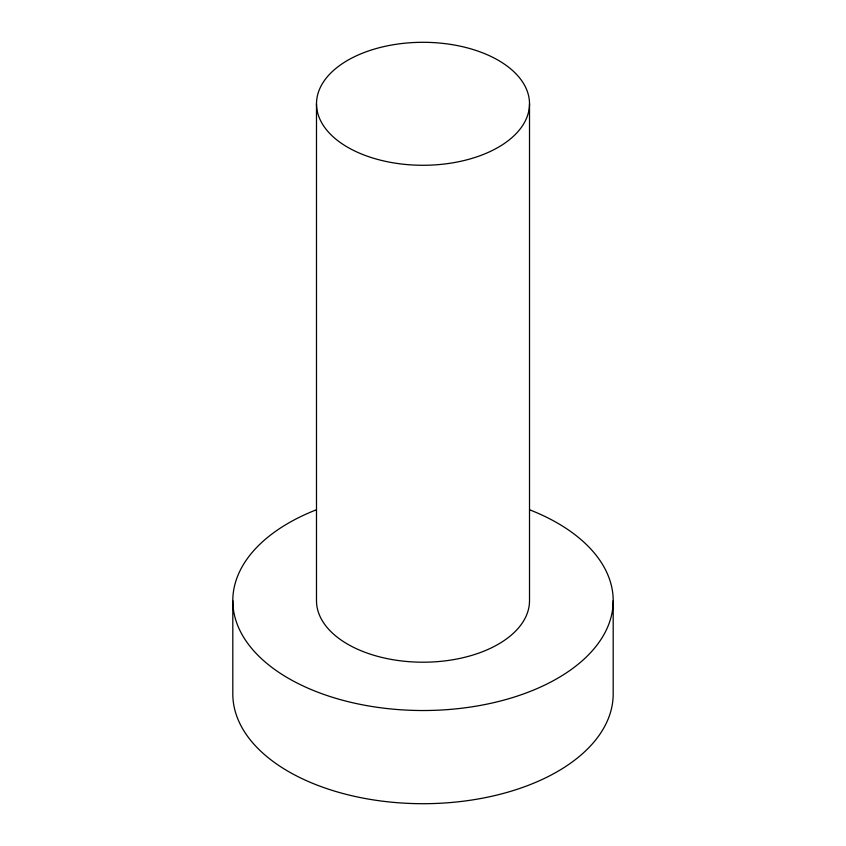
<?xml version="1.0" encoding="UTF-8"?>
<svg xmlns="http://www.w3.org/2000/svg" width="846" height="846" viewBox="0 0 846 846"><rect width="100%" height="100%" fill="white"/><g stroke="black" fill="none" stroke-linecap="round" stroke-linejoin="round"><path stroke-width="1.27" d="M613.191 600.723L613.191 693.9A190.191 109.8 0 0 1 423 803.7A190.191 109.8 0 0 1 232.809 693.9L232.809 600.723M529.511 103.794A106.511 61.494 0 0 1 369.744 157.039A106.511 61.494 0 0 1 369.744 50.538A106.511 61.494 0 0 1 529.511 103.794L529.511 600.723A106.511 61.494 0 0 1 423 662.207A106.511 61.494 0 0 1 316.489 600.723L316.489 103.794M529.564 509.768A190.191 109.8 0 0 1 565.752 673.279A190.191 109.8 0 0 1 280.248 673.279A190.191 109.8 0 0 1 316.436 509.768"/></g></svg>
